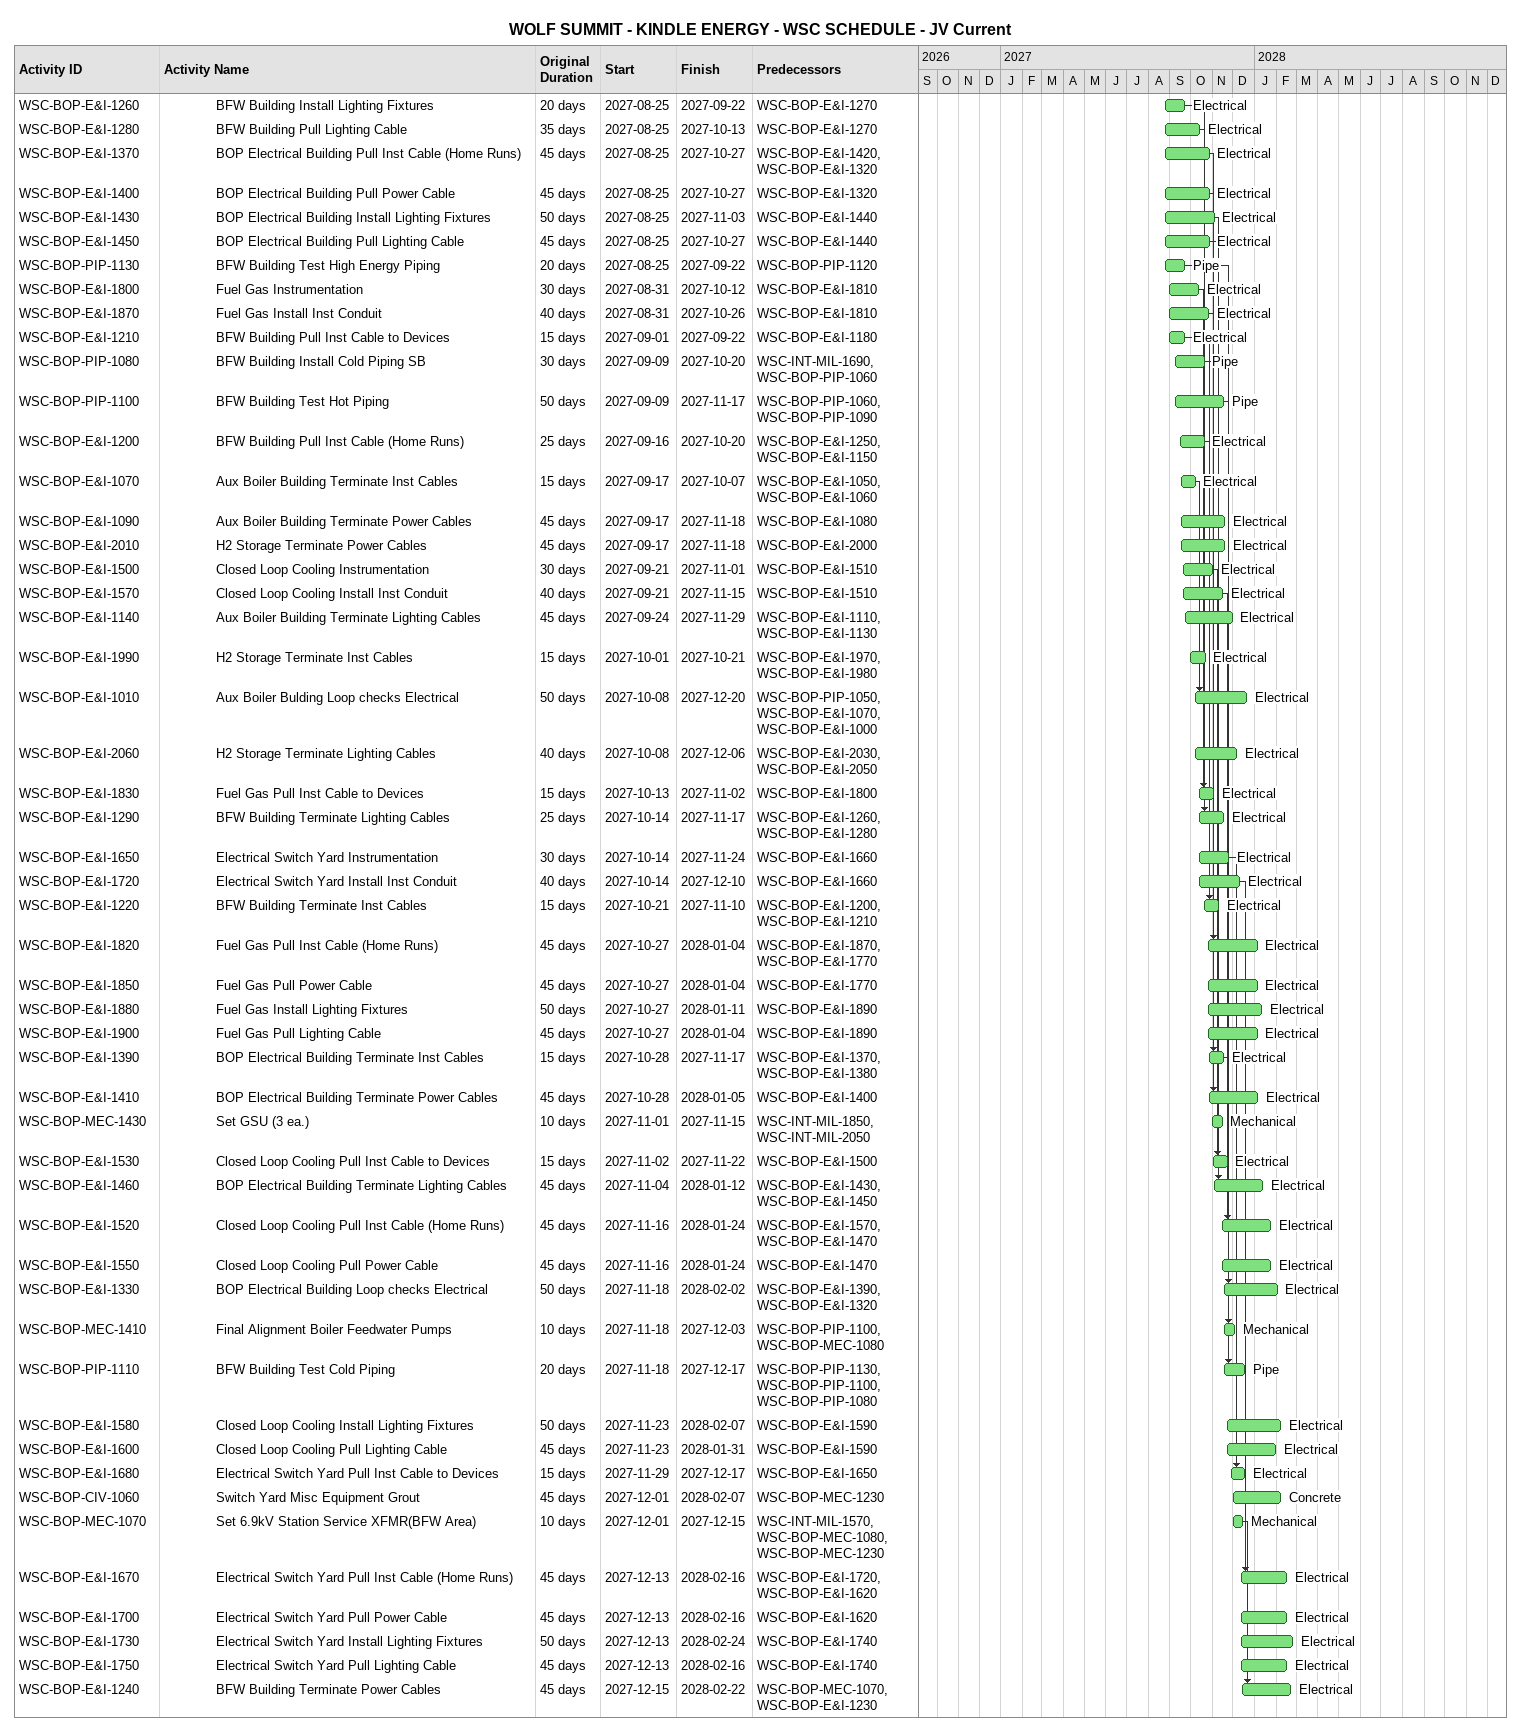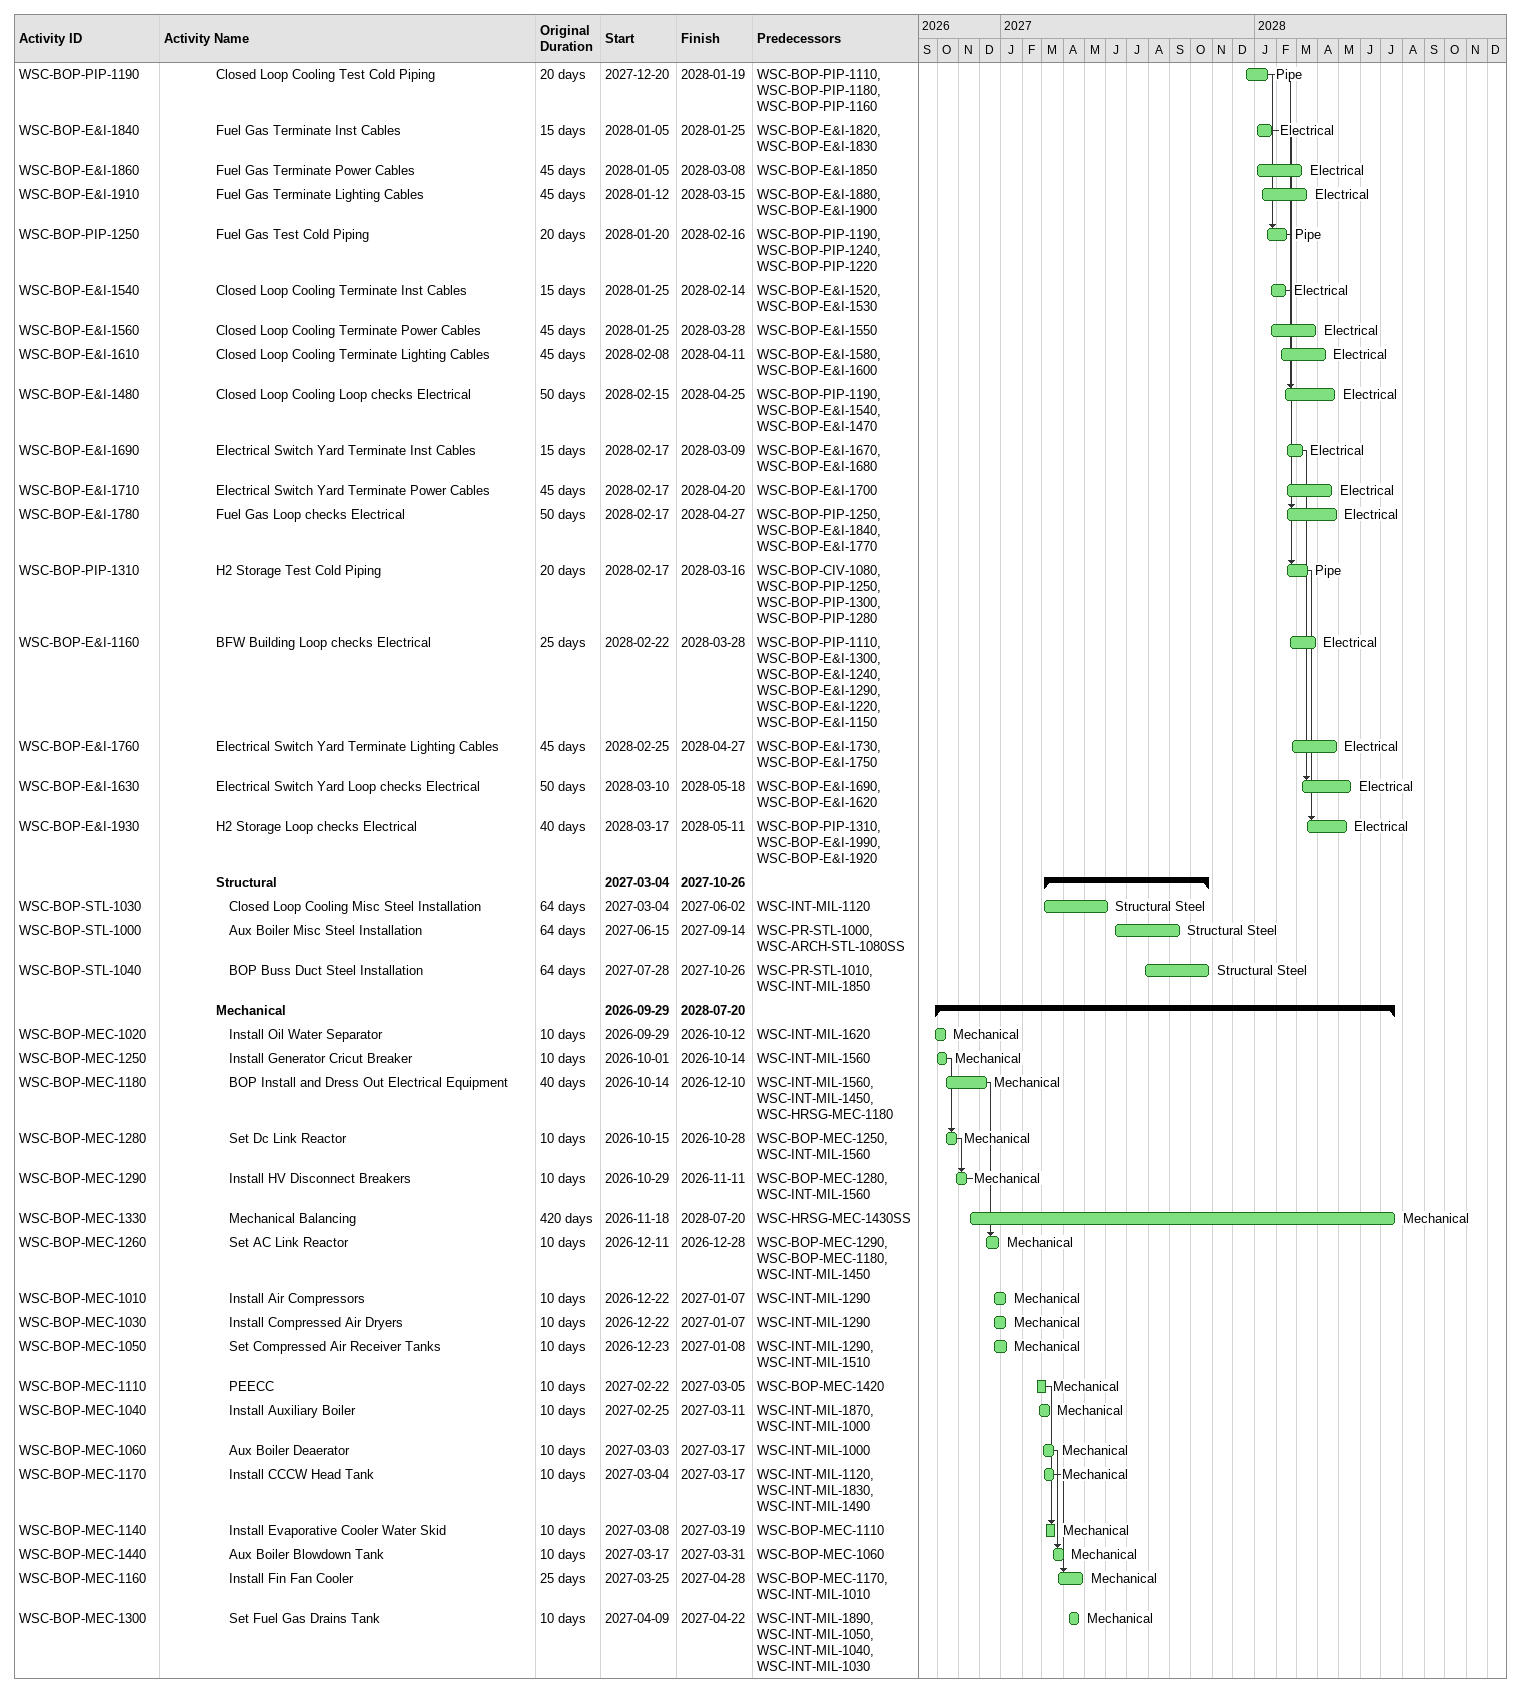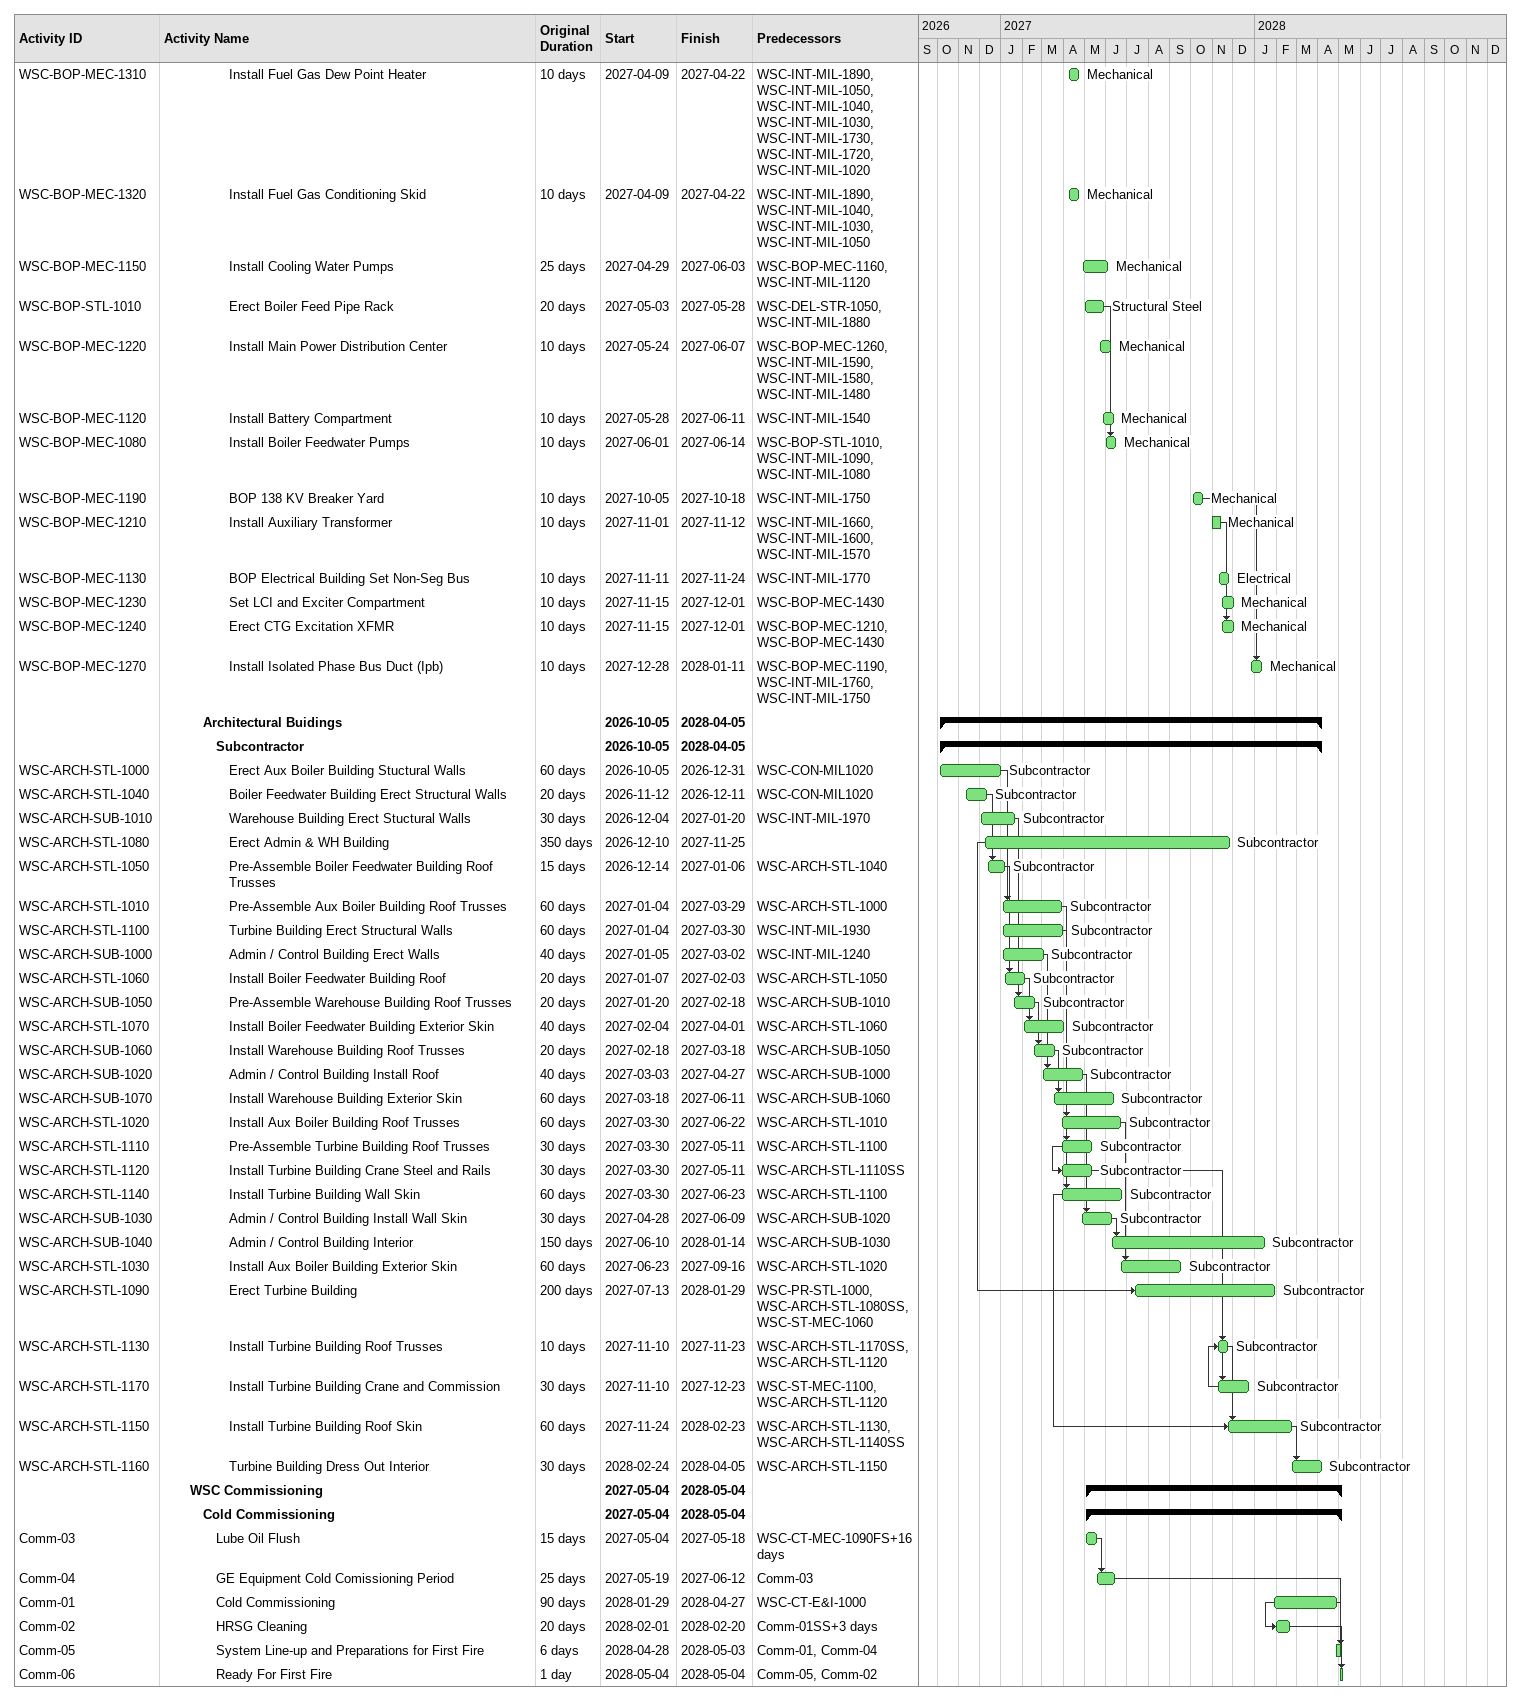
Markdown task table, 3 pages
WOLF SUMMIT - KINDLE ENERGY - WSC SCHEDULE - JV Current

| ID | Level | Task | Original duration | Start | Finish | Predecessors | Resources |
|---|---|---|---|---|---|---|---|
| WSC-BOP-E&I-1260 | 5 | BFW Building Install Lighting Fixtures | 20d | 2027-08-25 | 2027-09-22 | WSC-BOP-E&I-1270 | Electrical |
| WSC-BOP-E&I-1280 | 5 | BFW Building Pull Lighting Cable | 35d | 2027-08-25 | 2027-10-13 | WSC-BOP-E&I-1270 | Electrical |
| WSC-BOP-E&I-1370 | 5 | BOP Electrical Building Pull Inst Cable (Home Runs) | 45d | 2027-08-25 | 2027-10-27 | WSC-BOP-E&I-1420, WSC-BOP-E&I-1320 | Electrical |
| WSC-BOP-E&I-1400 | 5 | BOP Electrical Building Pull Power Cable | 45d | 2027-08-25 | 2027-10-27 | WSC-BOP-E&I-1320 | Electrical |
| WSC-BOP-E&I-1430 | 5 | BOP Electrical Building Install Lighting Fixtures | 50d | 2027-08-25 | 2027-11-03 | WSC-BOP-E&I-1440 | Electrical |
| WSC-BOP-E&I-1450 | 5 | BOP Electrical Building Pull Lighting Cable | 45d | 2027-08-25 | 2027-10-27 | WSC-BOP-E&I-1440 | Electrical |
| WSC-BOP-PIP-1130 | 5 | BFW Building Test High Energy Piping | 20d | 2027-08-25 | 2027-09-22 | WSC-BOP-PIP-1120 | Pipe |
| WSC-BOP-E&I-1800 | 5 | Fuel Gas Instrumentation | 30d | 2027-08-31 | 2027-10-12 | WSC-BOP-E&I-1810 | Electrical |
| WSC-BOP-E&I-1870 | 5 | Fuel Gas Install Inst Conduit | 40d | 2027-08-31 | 2027-10-26 | WSC-BOP-E&I-1810 | Electrical |
| WSC-BOP-E&I-1210 | 5 | BFW Building Pull Inst Cable to Devices | 15d | 2027-09-01 | 2027-09-22 | WSC-BOP-E&I-1180 | Electrical |
| WSC-BOP-PIP-1080 | 5 | BFW Building Install Cold Piping SB | 30d | 2027-09-09 | 2027-10-20 | WSC-INT-MIL-1690, WSC-BOP-PIP-1060 | Pipe |
| WSC-BOP-PIP-1100 | 5 | BFW Building Test Hot Piping | 50d | 2027-09-09 | 2027-11-17 | WSC-BOP-PIP-1060, WSC-BOP-PIP-1090 | Pipe |
| WSC-BOP-E&I-1200 | 5 | BFW Building Pull Inst Cable (Home Runs) | 25d | 2027-09-16 | 2027-10-20 | WSC-BOP-E&I-1250, WSC-BOP-E&I-1150 | Electrical |
| WSC-BOP-E&I-1070 | 5 | Aux Boiler Building Terminate Inst Cables | 15d | 2027-09-17 | 2027-10-07 | WSC-BOP-E&I-1050, WSC-BOP-E&I-1060 | Electrical |
| WSC-BOP-E&I-1090 | 5 | Aux Boiler Building Terminate Power Cables | 45d | 2027-09-17 | 2027-11-18 | WSC-BOP-E&I-1080 | Electrical |
| WSC-BOP-E&I-2010 | 5 | H2 Storage Terminate Power Cables | 45d | 2027-09-17 | 2027-11-18 | WSC-BOP-E&I-2000 | Electrical |
| WSC-BOP-E&I-1500 | 5 | Closed Loop Cooling Instrumentation | 30d | 2027-09-21 | 2027-11-01 | WSC-BOP-E&I-1510 | Electrical |
| WSC-BOP-E&I-1570 | 5 | Closed Loop Cooling Install Inst Conduit | 40d | 2027-09-21 | 2027-11-15 | WSC-BOP-E&I-1510 | Electrical |
| WSC-BOP-E&I-1140 | 5 | Aux Boiler Building Terminate Lighting Cables | 45d | 2027-09-24 | 2027-11-29 | WSC-BOP-E&I-1110, WSC-BOP-E&I-1130 | Electrical |
| WSC-BOP-E&I-1990 | 5 | H2 Storage Terminate Inst Cables | 15d | 2027-10-01 | 2027-10-21 | WSC-BOP-E&I-1970, WSC-BOP-E&I-1980 | Electrical |
| WSC-BOP-E&I-1010 | 5 | Aux Boiler Bulding Loop checks Electrical | 50d | 2027-10-08 | 2027-12-20 | WSC-BOP-PIP-1050, WSC-BOP-E&I-1070, WSC-BOP-E&I-1000 | Electrical |
| WSC-BOP-E&I-2060 | 5 | H2 Storage Terminate Lighting Cables | 40d | 2027-10-08 | 2027-12-06 | WSC-BOP-E&I-2030, WSC-BOP-E&I-2050 | Electrical |
| WSC-BOP-E&I-1830 | 5 | Fuel Gas Pull Inst Cable to Devices | 15d | 2027-10-13 | 2027-11-02 | WSC-BOP-E&I-1800 | Electrical |
| WSC-BOP-E&I-1290 | 5 | BFW Building Terminate Lighting Cables | 25d | 2027-10-14 | 2027-11-17 | WSC-BOP-E&I-1260, WSC-BOP-E&I-1280 | Electrical |
| WSC-BOP-E&I-1650 | 5 | Electrical Switch Yard Instrumentation | 30d | 2027-10-14 | 2027-11-24 | WSC-BOP-E&I-1660 | Electrical |
| WSC-BOP-E&I-1720 | 5 | Electrical Switch Yard Install Inst Conduit | 40d | 2027-10-14 | 2027-12-10 | WSC-BOP-E&I-1660 | Electrical |
| WSC-BOP-E&I-1220 | 5 | BFW Building Terminate Inst Cables | 15d | 2027-10-21 | 2027-11-10 | WSC-BOP-E&I-1200, WSC-BOP-E&I-1210 | Electrical |
| WSC-BOP-E&I-1820 | 5 | Fuel Gas Pull Inst Cable (Home Runs) | 45d | 2027-10-27 | 2028-01-04 | WSC-BOP-E&I-1870, WSC-BOP-E&I-1770 | Electrical |
| WSC-BOP-E&I-1850 | 5 | Fuel Gas Pull Power Cable | 45d | 2027-10-27 | 2028-01-04 | WSC-BOP-E&I-1770 | Electrical |
| WSC-BOP-E&I-1880 | 5 | Fuel Gas Install Lighting Fixtures | 50d | 2027-10-27 | 2028-01-11 | WSC-BOP-E&I-1890 | Electrical |
| WSC-BOP-E&I-1900 | 5 | Fuel Gas Pull Lighting Cable | 45d | 2027-10-27 | 2028-01-04 | WSC-BOP-E&I-1890 | Electrical |
| WSC-BOP-E&I-1390 | 5 | BOP Electrical Building Terminate Inst Cables | 15d | 2027-10-28 | 2027-11-17 | WSC-BOP-E&I-1370, WSC-BOP-E&I-1380 | Electrical |
| WSC-BOP-E&I-1410 | 5 | BOP Electrical Building Terminate Power Cables | 45d | 2027-10-28 | 2028-01-05 | WSC-BOP-E&I-1400 | Electrical |
| WSC-BOP-MEC-1430 | 5 | Set GSU (3 ea.) | 10d | 2027-11-01 | 2027-11-15 | WSC-INT-MIL-1850, WSC-INT-MIL-2050 | Mechanical |
| WSC-BOP-E&I-1530 | 5 | Closed Loop Cooling Pull Inst Cable to Devices | 15d | 2027-11-02 | 2027-11-22 | WSC-BOP-E&I-1500 | Electrical |
| WSC-BOP-E&I-1460 | 5 | BOP Electrical Building Terminate Lighting Cables | 45d | 2027-11-04 | 2028-01-12 | WSC-BOP-E&I-1430, WSC-BOP-E&I-1450 | Electrical |
| WSC-BOP-E&I-1520 | 5 | Closed Loop Cooling Pull Inst Cable (Home Runs) | 45d | 2027-11-16 | 2028-01-24 | WSC-BOP-E&I-1570, WSC-BOP-E&I-1470 | Electrical |
| WSC-BOP-E&I-1550 | 5 | Closed Loop Cooling Pull Power Cable | 45d | 2027-11-16 | 2028-01-24 | WSC-BOP-E&I-1470 | Electrical |
| WSC-BOP-E&I-1330 | 5 | BOP Electrical Building Loop checks Electrical | 50d | 2027-11-18 | 2028-02-02 | WSC-BOP-E&I-1390, WSC-BOP-E&I-1320 | Electrical |
| WSC-BOP-MEC-1410 | 5 | Final Alignment Boiler Feedwater Pumps | 10d | 2027-11-18 | 2027-12-03 | WSC-BOP-PIP-1100, WSC-BOP-MEC-1080 | Mechanical |
| WSC-BOP-PIP-1110 | 5 | BFW Building Test Cold Piping | 20d | 2027-11-18 | 2027-12-17 | WSC-BOP-PIP-1130, WSC-BOP-PIP-1100, WSC-BOP-PIP-1080 | Pipe |
| WSC-BOP-E&I-1580 | 5 | Closed Loop Cooling Install Lighting Fixtures | 50d | 2027-11-23 | 2028-02-07 | WSC-BOP-E&I-1590 | Electrical |
| WSC-BOP-E&I-1600 | 5 | Closed Loop Cooling Pull Lighting Cable | 45d | 2027-11-23 | 2028-01-31 | WSC-BOP-E&I-1590 | Electrical |
| WSC-BOP-E&I-1680 | 5 | Electrical Switch Yard Pull Inst Cable to Devices | 15d | 2027-11-29 | 2027-12-17 | WSC-BOP-E&I-1650 | Electrical |
| WSC-BOP-CIV-1060 | 5 | Switch Yard Misc Equipment Grout | 45d | 2027-12-01 | 2028-02-07 | WSC-BOP-MEC-1230 | Concrete |
| WSC-BOP-MEC-1070 | 5 | Set 6.9kV Station Service XFMR(BFW Area) | 10d | 2027-12-01 | 2027-12-15 | WSC-INT-MIL-1570, WSC-BOP-MEC-1080, WSC-BOP-MEC-1230 | Mechanical |
| WSC-BOP-E&I-1670 | 5 | Electrical Switch Yard Pull Inst Cable (Home Runs) | 45d | 2027-12-13 | 2028-02-16 | WSC-BOP-E&I-1720, WSC-BOP-E&I-1620 | Electrical |
| WSC-BOP-E&I-1700 | 5 | Electrical Switch Yard Pull Power Cable | 45d | 2027-12-13 | 2028-02-16 | WSC-BOP-E&I-1620 | Electrical |
| WSC-BOP-E&I-1730 | 5 | Electrical Switch Yard Install Lighting Fixtures | 50d | 2027-12-13 | 2028-02-24 | WSC-BOP-E&I-1740 | Electrical |
| WSC-BOP-E&I-1750 | 5 | Electrical Switch Yard Pull Lighting Cable | 45d | 2027-12-13 | 2028-02-16 | WSC-BOP-E&I-1740 | Electrical |
| WSC-BOP-E&I-1240 | 5 | BFW Building Terminate Power Cables | 45d | 2027-12-15 | 2028-02-22 | WSC-BOP-MEC-1070, WSC-BOP-E&I-1230 | Electrical |
| WSC-BOP-PIP-1190 | 5 | Closed Loop Cooling Test Cold Piping | 20d | 2027-12-20 | 2028-01-19 | WSC-BOP-PIP-1110, WSC-BOP-PIP-1180, WSC-BOP-PIP-1160 | Pipe |
| WSC-BOP-E&I-1840 | 5 | Fuel Gas Terminate Inst Cables | 15d | 2028-01-05 | 2028-01-25 | WSC-BOP-E&I-1820, WSC-BOP-E&I-1830 | Electrical |
| WSC-BOP-E&I-1860 | 5 | Fuel Gas Terminate Power Cables | 45d | 2028-01-05 | 2028-03-08 | WSC-BOP-E&I-1850 | Electrical |
| WSC-BOP-E&I-1910 | 5 | Fuel Gas Terminate Lighting Cables | 45d | 2028-01-12 | 2028-03-15 | WSC-BOP-E&I-1880, WSC-BOP-E&I-1900 | Electrical |
| WSC-BOP-PIP-1250 | 5 | Fuel Gas Test Cold Piping | 20d | 2028-01-20 | 2028-02-16 | WSC-BOP-PIP-1190, WSC-BOP-PIP-1240, WSC-BOP-PIP-1220 | Pipe |
| WSC-BOP-E&I-1540 | 5 | Closed Loop Cooling Terminate Inst Cables | 15d | 2028-01-25 | 2028-02-14 | WSC-BOP-E&I-1520, WSC-BOP-E&I-1530 | Electrical |
| WSC-BOP-E&I-1560 | 5 | Closed Loop Cooling Terminate Power Cables | 45d | 2028-01-25 | 2028-03-28 | WSC-BOP-E&I-1550 | Electrical |
| WSC-BOP-E&I-1610 | 5 | Closed Loop Cooling Terminate Lighting Cables | 45d | 2028-02-08 | 2028-04-11 | WSC-BOP-E&I-1580, WSC-BOP-E&I-1600 | Electrical |
| WSC-BOP-E&I-1480 | 5 | Closed Loop Cooling Loop checks Electrical | 50d | 2028-02-15 | 2028-04-25 | WSC-BOP-PIP-1190, WSC-BOP-E&I-1540, WSC-BOP-E&I-1470 | Electrical |
| WSC-BOP-E&I-1690 | 5 | Electrical Switch Yard Terminate Inst Cables | 15d | 2028-02-17 | 2028-03-09 | WSC-BOP-E&I-1670, WSC-BOP-E&I-1680 | Electrical |
| WSC-BOP-E&I-1710 | 5 | Electrical Switch Yard Terminate Power Cables | 45d | 2028-02-17 | 2028-04-20 | WSC-BOP-E&I-1700 | Electrical |
| WSC-BOP-E&I-1780 | 5 | Fuel Gas Loop checks Electrical | 50d | 2028-02-17 | 2028-04-27 | WSC-BOP-PIP-1250, WSC-BOP-E&I-1840, WSC-BOP-E&I-1770 | Electrical |
| WSC-BOP-PIP-1310 | 5 | H2 Storage Test Cold Piping | 20d | 2028-02-17 | 2028-03-16 | WSC-BOP-CIV-1080, WSC-BOP-PIP-1250, WSC-BOP-PIP-1300, WSC-BOP-PIP-1280 | Pipe |
| WSC-BOP-E&I-1160 | 5 | BFW Building Loop checks Electrical | 25d | 2028-02-22 | 2028-03-28 | WSC-BOP-PIP-1110, WSC-BOP-E&I-1300, WSC-BOP-E&I-1240, WSC-BOP-E&I-1290, WSC-BOP-E&I-1220, WSC-BOP-E&I-1150 | Electrical |
| WSC-BOP-E&I-1760 | 5 | Electrical Switch Yard Terminate Lighting Cables | 45d | 2028-02-25 | 2028-04-27 | WSC-BOP-E&I-1730, WSC-BOP-E&I-1750 | Electrical |
| WSC-BOP-E&I-1630 | 5 | Electrical Switch Yard Loop checks Electrical | 50d | 2028-03-10 | 2028-05-18 | WSC-BOP-E&I-1690, WSC-BOP-E&I-1620 | Electrical |
| WSC-BOP-E&I-1930 | 5 | H2 Storage Loop checks Electrical | 40d | 2028-03-17 | 2028-05-11 | WSC-BOP-PIP-1310, WSC-BOP-E&I-1990, WSC-BOP-E&I-1920 | Electrical |
|  | 5 | **Structural** |  | 2027-03-04 | 2027-10-26 |  |  |
| WSC-BOP-STL-1030 | 6 | Closed Loop Cooling Misc Steel Installation | 64d | 2027-03-04 | 2027-06-02 | WSC-INT-MIL-1120 | Structural Steel |
| WSC-BOP-STL-1000 | 6 | Aux Boiler Misc Steel Installation | 64d | 2027-06-15 | 2027-09-14 | WSC-PR-STL-1000, WSC-ARCH-STL-1080SS | Structural Steel |
| WSC-BOP-STL-1040 | 6 | BOP Buss Duct Steel Installation | 64d | 2027-07-28 | 2027-10-26 | WSC-PR-STL-1010, WSC-INT-MIL-1850 | Structural Steel |
|  | 5 | **Mechanical** |  | 2026-09-29 | 2028-07-20 |  |  |
| WSC-BOP-MEC-1020 | 6 | Install Oil Water Separator | 10d | 2026-09-29 | 2026-10-12 | WSC-INT-MIL-1620 | Mechanical |
| WSC-BOP-MEC-1250 | 6 | Install Generator Cricut Breaker | 10d | 2026-10-01 | 2026-10-14 | WSC-INT-MIL-1560 | Mechanical |
| WSC-BOP-MEC-1180 | 6 | BOP Install and Dress Out Electrical Equipment | 40d | 2026-10-14 | 2026-12-10 | WSC-INT-MIL-1560, WSC-INT-MIL-1450, WSC-HRSG-MEC-1180 | Mechanical |
| WSC-BOP-MEC-1280 | 6 | Set Dc Link Reactor | 10d | 2026-10-15 | 2026-10-28 | WSC-BOP-MEC-1250, WSC-INT-MIL-1560 | Mechanical |
| WSC-BOP-MEC-1290 | 6 | Install HV Disconnect Breakers | 10d | 2026-10-29 | 2026-11-11 | WSC-BOP-MEC-1280, WSC-INT-MIL-1560 | Mechanical |
| WSC-BOP-MEC-1330 | 6 | Mechanical Balancing | 420d | 2026-11-18 | 2028-07-20 | WSC-HRSG-MEC-1430SS | Mechanical |
| WSC-BOP-MEC-1260 | 6 | Set AC Link Reactor | 10d | 2026-12-11 | 2026-12-28 | WSC-BOP-MEC-1290, WSC-BOP-MEC-1180, WSC-INT-MIL-1450 | Mechanical |
| WSC-BOP-MEC-1010 | 6 | Install Air Compressors | 10d | 2026-12-22 | 2027-01-07 | WSC-INT-MIL-1290 | Mechanical |
| WSC-BOP-MEC-1030 | 6 | Install Compressed Air Dryers | 10d | 2026-12-22 | 2027-01-07 | WSC-INT-MIL-1290 | Mechanical |
| WSC-BOP-MEC-1050 | 6 | Set Compressed Air Receiver Tanks | 10d | 2026-12-23 | 2027-01-08 | WSC-INT-MIL-1290, WSC-INT-MIL-1510 | Mechanical |
| WSC-BOP-MEC-1110 | 6 | PEECC | 10d | 2027-02-22 | 2027-03-05 | WSC-BOP-MEC-1420 | Mechanical |
| WSC-BOP-MEC-1040 | 6 | Install Auxiliary Boiler | 10d | 2027-02-25 | 2027-03-11 | WSC-INT-MIL-1870, WSC-INT-MIL-1000 | Mechanical |
| WSC-BOP-MEC-1060 | 6 | Aux Boiler Deaerator | 10d | 2027-03-03 | 2027-03-17 | WSC-INT-MIL-1000 | Mechanical |
| WSC-BOP-MEC-1170 | 6 | Install CCCW Head Tank | 10d | 2027-03-04 | 2027-03-17 | WSC-INT-MIL-1120, WSC-INT-MIL-1830, WSC-INT-MIL-1490 | Mechanical |
| WSC-BOP-MEC-1140 | 6 | Install Evaporative Cooler Water Skid | 10d | 2027-03-08 | 2027-03-19 | WSC-BOP-MEC-1110 | Mechanical |
| WSC-BOP-MEC-1440 | 6 | Aux Boiler Blowdown Tank | 10d | 2027-03-17 | 2027-03-31 | WSC-BOP-MEC-1060 | Mechanical |
| WSC-BOP-MEC-1160 | 6 | Install Fin Fan Cooler | 25d | 2027-03-25 | 2027-04-28 | WSC-BOP-MEC-1170, WSC-INT-MIL-1010 | Mechanical |
| WSC-BOP-MEC-1300 | 6 | Set Fuel Gas Drains Tank | 10d | 2027-04-09 | 2027-04-22 | WSC-INT-MIL-1890, WSC-INT-MIL-1050, WSC-INT-MIL-1040, WSC-INT-MIL-1030 | Mechanical |
| WSC-BOP-MEC-1310 | 6 | Install Fuel Gas Dew Point Heater | 10d | 2027-04-09 | 2027-04-22 | WSC-INT-MIL-1890, WSC-INT-MIL-1050, WSC-INT-MIL-1040, WSC-INT-MIL-1030, WSC-INT-MIL-1730, WSC-INT-MIL-1720, WSC-INT-MIL-1020 | Mechanical |
| WSC-BOP-MEC-1320 | 6 | Install Fuel Gas Conditioning Skid | 10d | 2027-04-09 | 2027-04-22 | WSC-INT-MIL-1890, WSC-INT-MIL-1040, WSC-INT-MIL-1030, WSC-INT-MIL-1050 | Mechanical |
| WSC-BOP-MEC-1150 | 6 | Install Cooling Water Pumps | 25d | 2027-04-29 | 2027-06-03 | WSC-BOP-MEC-1160, WSC-INT-MIL-1120 | Mechanical |
| WSC-BOP-STL-1010 | 6 | Erect Boiler Feed Pipe Rack | 20d | 2027-05-03 | 2027-05-28 | WSC-DEL-STR-1050, WSC-INT-MIL-1880 | Structural Steel |
| WSC-BOP-MEC-1220 | 6 | Install Main Power Distribution Center | 10d | 2027-05-24 | 2027-06-07 | WSC-BOP-MEC-1260, WSC-INT-MIL-1590, WSC-INT-MIL-1580, WSC-INT-MIL-1480 | Mechanical |
| WSC-BOP-MEC-1120 | 6 | Install Battery Compartment | 10d | 2027-05-28 | 2027-06-11 | WSC-INT-MIL-1540 | Mechanical |
| WSC-BOP-MEC-1080 | 6 | Install Boiler Feedwater Pumps | 10d | 2027-06-01 | 2027-06-14 | WSC-BOP-STL-1010, WSC-INT-MIL-1090, WSC-INT-MIL-1080 | Mechanical |
| WSC-BOP-MEC-1190 | 6 | BOP 138 KV Breaker Yard | 10d | 2027-10-05 | 2027-10-18 | WSC-INT-MIL-1750 | Mechanical |
| WSC-BOP-MEC-1210 | 6 | Install Auxiliary Transformer | 10d | 2027-11-01 | 2027-11-12 | WSC-INT-MIL-1660, WSC-INT-MIL-1600, WSC-INT-MIL-1570 | Mechanical |
| WSC-BOP-MEC-1130 | 6 | BOP Electrical Building Set Non-Seg Bus | 10d | 2027-11-11 | 2027-11-24 | WSC-INT-MIL-1770 | Electrical |
| WSC-BOP-MEC-1230 | 6 | Set LCI and Exciter Compartment | 10d | 2027-11-15 | 2027-12-01 | WSC-BOP-MEC-1430 | Mechanical |
| WSC-BOP-MEC-1240 | 6 | Erect CTG Excitation XFMR | 10d | 2027-11-15 | 2027-12-01 | WSC-BOP-MEC-1210, WSC-BOP-MEC-1430 | Mechanical |
| WSC-BOP-MEC-1270 | 6 | Install Isolated Phase Bus Duct (Ipb) | 10d | 2027-12-28 | 2028-01-11 | WSC-BOP-MEC-1190, WSC-INT-MIL-1760, WSC-INT-MIL-1750 | Mechanical |
|  | 4 | **Architectural Buidings** |  | 2026-10-05 | 2028-04-05 |  |  |
|  | 5 | **Subcontractor** |  | 2026-10-05 | 2028-04-05 |  |  |
| WSC-ARCH-STL-1000 | 6 | Erect Aux Boiler Building Stuctural Walls | 60d | 2026-10-05 | 2026-12-31 | WSC-CON-MIL1020 | Subcontractor |
| WSC-ARCH-STL-1040 | 6 | Boiler Feedwater Building Erect Structural Walls | 20d | 2026-11-12 | 2026-12-11 | WSC-CON-MIL1020 | Subcontractor |
| WSC-ARCH-SUB-1010 | 6 | Warehouse Building Erect Stuctural Walls | 30d | 2026-12-04 | 2027-01-20 | WSC-INT-MIL-1970 | Subcontractor |
| WSC-ARCH-STL-1080 | 6 | Erect Admin & WH Building | 350d | 2026-12-10 | 2027-11-25 |  | Subcontractor |
| WSC-ARCH-STL-1050 | 6 | Pre-Assemble Boiler Feedwater Building Roof Trusses | 15d | 2026-12-14 | 2027-01-06 | WSC-ARCH-STL-1040 | Subcontractor |
| WSC-ARCH-STL-1010 | 6 | Pre-Assemble Aux Boiler Building Roof Trusses | 60d | 2027-01-04 | 2027-03-29 | WSC-ARCH-STL-1000 | Subcontractor |
| WSC-ARCH-STL-1100 | 6 | Turbine Building Erect Structural Walls | 60d | 2027-01-04 | 2027-03-30 | WSC-INT-MIL-1930 | Subcontractor |
| WSC-ARCH-SUB-1000 | 6 | Admin / Control Building Erect Walls | 40d | 2027-01-05 | 2027-03-02 | WSC-INT-MIL-1240 | Subcontractor |
| WSC-ARCH-STL-1060 | 6 | Install Boiler Feedwater Building Roof | 20d | 2027-01-07 | 2027-02-03 | WSC-ARCH-STL-1050 | Subcontractor |
| WSC-ARCH-SUB-1050 | 6 | Pre-Assemble Warehouse Building Roof Trusses | 20d | 2027-01-20 | 2027-02-18 | WSC-ARCH-SUB-1010 | Subcontractor |
| WSC-ARCH-STL-1070 | 6 | Install Boiler Feedwater Building Exterior Skin | 40d | 2027-02-04 | 2027-04-01 | WSC-ARCH-STL-1060 | Subcontractor |
| WSC-ARCH-SUB-1060 | 6 | Install Warehouse Building Roof Trusses | 20d | 2027-02-18 | 2027-03-18 | WSC-ARCH-SUB-1050 | Subcontractor |
| WSC-ARCH-SUB-1020 | 6 | Admin / Control Building Install Roof | 40d | 2027-03-03 | 2027-04-27 | WSC-ARCH-SUB-1000 | Subcontractor |
| WSC-ARCH-SUB-1070 | 6 | Install Warehouse Building Exterior Skin | 60d | 2027-03-18 | 2027-06-11 | WSC-ARCH-SUB-1060 | Subcontractor |
| WSC-ARCH-STL-1020 | 6 | Install Aux Boiler Building Roof Trusses | 60d | 2027-03-30 | 2027-06-22 | WSC-ARCH-STL-1010 | Subcontractor |
| WSC-ARCH-STL-1110 | 6 | Pre-Assemble Turbine Building Roof Trusses | 30d | 2027-03-30 | 2027-05-11 | WSC-ARCH-STL-1100 | Subcontractor |
| WSC-ARCH-STL-1120 | 6 | Install Turbine Building Crane Steel and Rails | 30d | 2027-03-30 | 2027-05-11 | WSC-ARCH-STL-1110SS | Subcontractor |
| WSC-ARCH-STL-1140 | 6 | Install Turbine Building Wall Skin | 60d | 2027-03-30 | 2027-06-23 | WSC-ARCH-STL-1100 | Subcontractor |
| WSC-ARCH-SUB-1030 | 6 | Admin / Control Building Install Wall Skin | 30d | 2027-04-28 | 2027-06-09 | WSC-ARCH-SUB-1020 | Subcontractor |
| WSC-ARCH-SUB-1040 | 6 | Admin / Control Building Interior | 150d | 2027-06-10 | 2028-01-14 | WSC-ARCH-SUB-1030 | Subcontractor |
| WSC-ARCH-STL-1030 | 6 | Install Aux Boiler Building Exterior Skin | 60d | 2027-06-23 | 2027-09-16 | WSC-ARCH-STL-1020 | Subcontractor |
| WSC-ARCH-STL-1090 | 6 | Erect Turbine Building | 200d | 2027-07-13 | 2028-01-29 | WSC-PR-STL-1000, WSC-ARCH-STL-1080SS, WSC-ST-MEC-1060 | Subcontractor |
| WSC-ARCH-STL-1130 | 6 | Install Turbine Building Roof Trusses | 10d | 2027-11-10 | 2027-11-23 | WSC-ARCH-STL-1170SS, WSC-ARCH-STL-1120 | Subcontractor |
| WSC-ARCH-STL-1170 | 6 | Install Turbine Building Crane and Commission | 30d | 2027-11-10 | 2027-12-23 | WSC-ST-MEC-1100, WSC-ARCH-STL-1120 | Subcontractor |
| WSC-ARCH-STL-1150 | 6 | Install Turbine Building Roof Skin | 60d | 2027-11-24 | 2028-02-23 | WSC-ARCH-STL-1130, WSC-ARCH-STL-1140SS | Subcontractor |
| WSC-ARCH-STL-1160 | 6 | Turbine Building Dress Out Interior | 30d | 2028-02-24 | 2028-04-05 | WSC-ARCH-STL-1150 | Subcontractor |
|  | 3 | **WSC Commissioning** |  | 2027-05-04 | 2028-05-04 |  |  |
|  | 4 | **Cold Commissioning** |  | 2027-05-04 | 2028-05-04 |  |  |
| Comm-03 | 5 | Lube Oil Flush | 15d | 2027-05-04 | 2027-05-18 | WSC-CT-MEC-1090FS+16d |  |
| Comm-04 | 5 | GE Equipment Cold Comissioning Period | 25d | 2027-05-19 | 2027-06-12 | Comm-03 |  |
| Comm-01 | 5 | Cold Commissioning | 90d | 2028-01-29 | 2028-04-27 | WSC-CT-E&I-1000 |  |
| Comm-02 | 5 | HRSG Cleaning | 20d | 2028-02-01 | 2028-02-20 | Comm-01SS+3d |  |
| Comm-05 | 5 | System Line-up and Preparations for First Fire | 6d | 2028-04-28 | 2028-05-03 | Comm-01, Comm-04 |  |
| Comm-06 | 5 | Ready For First Fire | 1d | 2028-05-04 | 2028-05-04 | Comm-05, Comm-02 |  |
